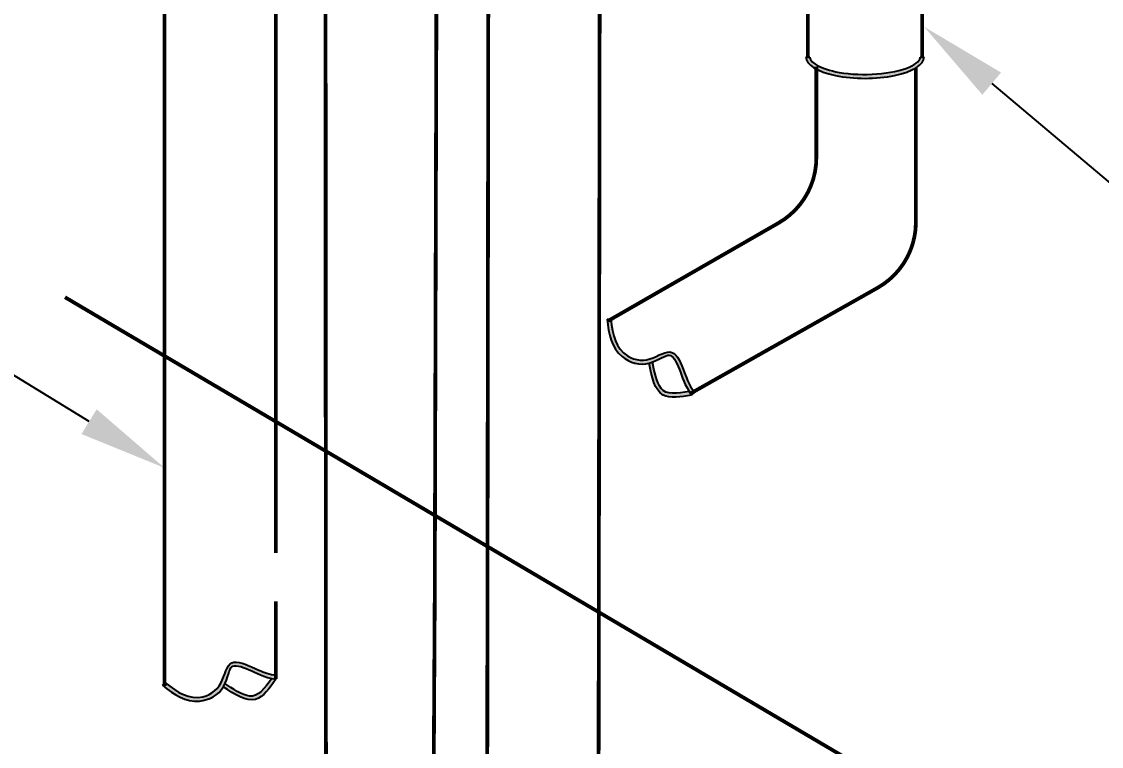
# Model space of a CAD drawing. Header units: inches. Extents: x 0 to 7.11, y 0 to 7.62.
# Drawn here: x 2.813 to 4.245, y 1.978 to 2.939 of the extents above; entities that cross this region are included whole.
import ezdxf
from ezdxf import colors
from ezdxf.entities.mleader import LeaderData, LeaderLine
from ezdxf.math import Vec2, Vec3

# ---------------------------------------------------------------- set-up
doc = ezdxf.new("R2010")
doc.units = ezdxf.units.IN
doc.header["$MEASUREMENT"] = 0
doc.linetypes.add('Dash', pattern=[0.25, 0.125, -0.125])
doc.linetypes.add('DASHED', pattern=[0.75, 0.5, -0.25])
doc.layers.add('E-SYM', color=6, linetype='Continuous')
doc.layers.add('E-TEXT', color=2, linetype='Continuous')
doc.styles.add('GEC', font='arial.ttf')

msp = doc.modelspace()

# ---------------------------------------------------------------- hatches: boundary and pattern name
at = {"layer": 'E-SYM'}
h = msp.add_hatch(color=256, dxfattribs=at)
h.dxf.hatch_style = 1
edge = h.paths.add_edge_path()
edge.add_spline(control_points=[(4.0046, 2.8924), (4.0046, 2.8891), (4.0004, 2.8836), (3.9689, 2.8699), (3.9276, 2.8665), (3.8847, 2.8743), (3.8741, 2.8778), (3.8604, 2.8858), (3.858, 2.8897), (3.858, 2.8924)], knot_values=[0, 0, 0, 0, 0.690004, 0.690004, 2.033898, 2.033898, 2.587745, 2.587745, 3.141593, 3.141593, 3.141593, 3.141593], degree=3, periodic=0)
edge.add_line((3.858, 2.8924), (3.853, 2.8924))
edge.add_ellipse((3.9313, 2.8924), major_axis=(-0.0783, 0), ratio=0.361035, start_angle=0, end_angle=180)
edge.add_line((4.0096, 2.8924), (4.0046, 2.8924))
h = msp.add_hatch(color=256, dxfattribs=at)
h.dxf.hatch_style = 1
edge = h.paths.add_edge_path()
edge.add_spline(control_points=[(3.5895, 2.5445), (3.5914, 2.5243), (3.5953, 2.5068), (3.6189, 2.4872), (3.6326, 2.4825), (3.645, 2.4862)], knot_values=[0, 0, 0, 0, 0.046506, 0.046506, 0.078474, 0.078474, 0.078474, 0.078474], degree=3, periodic=0)
edge.add_spline(control_points=[(3.645, 2.4862), (3.6451, 2.4862), (3.6453, 2.4863), (3.6469, 2.4868), (3.6484, 2.4873), (3.6498, 2.4878)], knot_values=[0.078474, 0.078474, 0.078474, 0.078474, 0.078857, 0.078857, 0.082723, 0.082723, 0.082723, 0.082723], degree=3, periodic=0)
edge.add_spline(control_points=[(3.6498, 2.4878), (3.6601, 2.4918), (3.668, 2.4975), (3.676, 2.4962), (3.6811, 2.4896), (3.6884, 2.4697), (3.6911, 2.4596), (3.6982, 2.4487)], knot_values=[0.082723, 0.082723, 0.082723, 0.082723, 0.111208, 0.111208, 0.143559, 0.143559, 0.166625, 0.166625, 0.166625, 0.166625], degree=3, periodic=0)
edge.add_spline(control_points=[(3.6982, 2.4487), (3.6992, 2.4472), (3.7003, 2.4457), (3.7015, 2.4441)], knot_values=[0.166625, 0.166625, 0.166625, 0.166625, 0.169786, 0.169786, 0.169786, 0.169786], degree=3, periodic=0)
edge.add_line((3.7015, 2.4441), (3.705, 2.4477))
edge.add_spline(control_points=[(3.705, 2.4477), (3.6996, 2.4549), (3.6965, 2.4619), (3.6889, 2.4822), (3.6849, 2.4939), (3.6713, 2.5045), (3.6616, 2.4983), (3.6393, 2.4887), (3.6266, 2.4895), (3.6012, 2.506), (3.5965, 2.5231), (3.5945, 2.545)], knot_values=[0, 0, 0, 0, 0.016161, 0.016161, 0.050165, 0.050165, 0.084168, 0.084168, 0.118172, 0.118172, 0.169393, 0.169393, 0.169393, 0.169393], degree=3, periodic=0)
edge.add_line((3.5945, 2.545), (3.5934, 2.5449))
edge.add_line((3.5934, 2.5449), (3.5913, 2.5427))
edge.add_line((3.5913, 2.5427), (3.5895, 2.5445))
edge = h.paths.add_edge_path()
edge.add_spline(control_points=[(3.645, 2.4862), (3.6487, 2.4683), (3.6554, 2.4358), (3.6871, 2.4415), (3.7015, 2.4441)], knot_values=[0, 0, 0, 0, 0.045963, 0.083843, 0.083843, 0.083843, 0.083843], degree=3, periodic=0)
edge.add_spline(control_points=[(3.7015, 2.4441), (3.7003, 2.4457), (3.6992, 2.4472), (3.6982, 2.4487)], knot_values=[0.166625, 0.166625, 0.166625, 0.166625, 0.169786, 0.169786, 0.169786, 0.169786], degree=3, periodic=0)
edge.add_spline(control_points=[(3.6982, 2.4487), (3.6824, 2.4459), (3.668, 2.4439), (3.6549, 2.4604), (3.6518, 2.4759), (3.6498, 2.4878)], knot_values=[0, 0, 0, 0, 0.048263, 0.048263, 0.088733, 0.088733, 0.088733, 0.088733], degree=3, periodic=0)
edge.add_spline(control_points=[(3.6498, 2.4878), (3.6484, 2.4873), (3.6469, 2.4868), (3.6453, 2.4863), (3.6451, 2.4862), (3.645, 2.4862)], knot_values=[0.078474, 0.078474, 0.078474, 0.078474, 0.08234, 0.08234, 0.082723, 0.082723, 0.082723, 0.082723], degree=3, periodic=0)
h = msp.add_hatch(color=256, dxfattribs=at)
h.dxf.hatch_style = 1
edge = h.paths.add_edge_path()
edge.add_spline(control_points=[(3.0002, 2.059), (3.0158, 2.0461), (3.0309, 2.0365), (3.0615, 2.0393), (3.0745, 2.0457), (3.0807, 2.057)], knot_values=[0, 0, 0, 0, 0.046506, 0.046506, 0.078474, 0.078474, 0.078474, 0.078474], degree=3, periodic=0)
edge.add_spline(control_points=[(3.0807, 2.057), (3.0807, 2.0571), (3.0808, 2.0573), (3.0816, 2.0588), (3.0823, 2.0602), (3.0829, 2.0616)], knot_values=[0.078474, 0.078474, 0.078474, 0.078474, 0.078857, 0.078857, 0.082723, 0.082723, 0.082723, 0.082723], degree=3, periodic=0)
edge.add_spline(control_points=[(3.0829, 2.0616), (3.0874, 2.0717), (3.0889, 2.0813), (3.0955, 2.086), (3.1038, 2.0849), (3.123, 2.0761), (3.1321, 2.0708), (3.1449, 2.0681)], knot_values=[0.082723, 0.082723, 0.082723, 0.082723, 0.111208, 0.111208, 0.143559, 0.143559, 0.166625, 0.166625, 0.166625, 0.166625], degree=3, periodic=0)
edge.add_spline(control_points=[(3.1449, 2.0681), (3.1466, 2.0678), (3.1484, 2.0675), (3.1503, 2.0672)], knot_values=[0.166625, 0.166625, 0.166625, 0.166625, 0.169786, 0.169786, 0.169786, 0.169786], degree=3, periodic=0)
edge.add_line((3.1503, 2.0672), (3.1503, 2.0723))
edge.add_spline(control_points=[(3.1503, 2.0723), (3.1413, 2.0735), (3.1343, 2.0762), (3.1145, 2.0853), (3.1034, 2.0907), (3.0863, 2.0886), (3.0839, 2.0773), (3.0749, 2.0548), (3.0653, 2.0464), (3.0357, 2.04), (3.0202, 2.0489), (3.0034, 2.0629)], knot_values=[0, 0, 0, 0, 0.016161, 0.016161, 0.050165, 0.050165, 0.084168, 0.084168, 0.118172, 0.118172, 0.169393, 0.169393, 0.169393, 0.169393], degree=3, periodic=0)
edge.add_line((3.0034, 2.0629), (3.0027, 2.0621))
edge.add_line((3.0027, 2.0621), (3.0027, 2.059))
edge.add_line((3.0027, 2.059), (3.0002, 2.059))
edge = h.paths.add_edge_path()
edge.add_spline(control_points=[(3.0807, 2.057), (3.0959, 2.047), (3.1237, 2.0287), (3.142, 2.0552), (3.1503, 2.0672)], knot_values=[0, 0, 0, 0, 0.045963, 0.083843, 0.083843, 0.083843, 0.083843], degree=3, periodic=0)
edge.add_spline(control_points=[(3.1503, 2.0672), (3.1484, 2.0675), (3.1466, 2.0678), (3.1449, 2.0681)], knot_values=[0.166625, 0.166625, 0.166625, 0.166625, 0.169786, 0.169786, 0.169786, 0.169786], degree=3, periodic=0)
edge.add_spline(control_points=[(3.1449, 2.0681), (3.1356, 2.055), (3.1268, 2.0434), (3.1059, 2.0459), (3.0927, 2.0546), (3.0829, 2.0616)], knot_values=[0, 0, 0, 0, 0.048263, 0.048263, 0.088733, 0.088733, 0.088733, 0.088733], degree=3, periodic=0)
edge.add_spline(control_points=[(3.0829, 2.0616), (3.0823, 2.0602), (3.0816, 2.0588), (3.0808, 2.0573), (3.0807, 2.0571), (3.0807, 2.057)], knot_values=[0.078474, 0.078474, 0.078474, 0.078474, 0.08234, 0.08234, 0.082723, 0.082723, 0.082723, 0.082723], degree=3, periodic=0)

# ---------------------------------------------------------------- linework, layer by layer
for p, q in [((3.858, 2.8924), (3.853, 2.8924)), ((3.853, 2.8924), (3.858, 2.8924)), ((3.853, 2.8924), (3.858, 2.8924)), ((4.0046, 2.8924), (4.0096, 2.8924)), ((4.0047, 2.8924), (4.0072, 2.8924)), ((3.5895, 2.5445), (3.5945, 2.545)), ((3.593, 2.541), (3.5895, 2.5445)), ((3.7054, 2.4472), (3.7015, 2.4441)), ((3.0002, 2.059), (3.0034, 2.0629)), ((3.151, 2.0722), (3.1503, 2.0672)), ((3.0052, 2.059), (3.0002, 2.059))]:
    msp.add_line(p, q, dxfattribs=at)
at = {"layer": 'E-SYM', "const_width": 0.005}
for points in [[(3.8555, 2.8924), (3.8554, 3.0684), (3.8328, 3.123), (3.8328, 3.542)], [(3.0027, 2.3475), (3.0027, 3.3185)], [(3.1503, 2.2344), (3.1503, 3.3168)], [(3.2165, 2.2422), (3.2162, 3.1927)], [(3.361, 2.1808), (3.3638, 3.191)], [(3.4308, 2.1346), (3.4321, 3.0719)], [(3.5783, 2.0562), (3.5797, 3.0701)], [(4.0071, 2.8924), (4.0072, 3.0128)]]:
    msp.add_lwpolyline(points, dxfattribs=at)
for points in [[(3.5913, 2.5427), (3.8167, 2.6723, 0.268432), (3.8668, 2.759), (3.8668, 2.8794)], [(3.7002, 2.4462), (3.948, 2.5863, 0.270127), (3.9987, 2.6733), (3.9987, 2.878)]]:
    msp.add_lwpolyline(points, format="xyb", dxfattribs=at)
at = {"layer": 'E-SYM', "linetype": 'DASHED', "const_width": 0.005}
msp.add_lwpolyline([(2.8708, 2.5738), (4.2421, 1.7642)], dxfattribs=at)
at = {"layer": 'E-SYM', "linetype": 'Dash', "const_width": 0.005}
for points in [[(3.0027, 2.059), (3.0027, 2.3475)], [(3.2169, 1.7177), (3.2166, 2.2422)], [(3.3583, 1.723), (3.361, 2.1808)], [(3.1503, 2.0672), (3.1503, 2.1703)], [(3.4296, 1.1973), (3.4308, 2.1346)], [(3.577, 1.2058), (3.5783, 2.0562)]]:
    msp.add_lwpolyline(points, dxfattribs=at)
at = {"layer": 'E-SYM'}
msp.add_ellipse((3.9313, 2.8924), major_axis=(-0.0783, 0), ratio=0.361035, start_param=0, end_param=3.141593, dxfattribs=at)
for points, knots in [([(3.858, 2.8924), (3.858, 2.8897), (3.8604, 2.8858), (3.8741, 2.8778), (3.8847, 2.8743), (3.9276, 2.8665), (3.9689, 2.8699), (4.0004, 2.8836), (4.0046, 2.8891), (4.0046, 2.8924)], [0, 0, 0, 0, 0.553847, 0.553847, 1.107695, 1.107695, 2.451589, 2.451589, 3.141593, 3.141593, 3.141593, 3.141593]), ([(3.5895, 2.5445), (3.5914, 2.5243), (3.5953, 2.5068), (3.619, 2.4871), (3.6329, 2.4824), (3.6579, 2.4902), (3.6674, 2.4976), (3.676, 2.4962), (3.6811, 2.4896), (3.6888, 2.4686), (3.6918, 2.4567), (3.7015, 2.4441)], [0, 0, 0, 0, 0.0465057, 0.0465057, 0.0788568, 0.0788568, 0.1112079, 0.1112079, 0.143559, 0.143559, 0.1697858, 0.1697858, 0.1697858, 0.1697858]), ([(3.5945, 2.545), (3.5965, 2.5231), (3.6012, 2.506), (3.6266, 2.4895), (3.6393, 2.4887), (3.6616, 2.4983), (3.6713, 2.5045), (3.6849, 2.4939), (3.6889, 2.4822), (3.6965, 2.4617), (3.6997, 2.4546), (3.7054, 2.4472)], [0, 0, 0, 0, 0.0512215, 0.0512215, 0.085225, 0.085225, 0.1192285, 0.1192285, 0.1532321, 0.1532321, 0.1697858, 0.1697858, 0.1697858, 0.1697858]), ([(3.6982, 2.4487), (3.6824, 2.4459), (3.668, 2.4439), (3.6549, 2.4604), (3.6518, 2.4759), (3.6498, 2.4878)], [0, 0, 0, 0, 0.04826327, 0.04826327, 0.08873348, 0.08873348, 0.08873348, 0.08873348]), ([(3.0034, 2.0629), (3.0202, 2.0489), (3.0357, 2.04), (3.0653, 2.0464), (3.0749, 2.0548), (3.0839, 2.0773), (3.0863, 2.0886), (3.1034, 2.0907), (3.1145, 2.0853), (3.1344, 2.0762), (3.1417, 2.0734), (3.151, 2.0722)], [0, 0, 0, 0, 0.0512215, 0.0512215, 0.085225, 0.085225, 0.1192285, 0.1192285, 0.1532321, 0.1532321, 0.1697858, 0.1697858, 0.1697858, 0.1697858]), ([(3.0002, 2.059), (3.0158, 2.0461), (3.0309, 2.0365), (3.0616, 2.0393), (3.0748, 2.0458), (3.087, 2.069), (3.0885, 2.081), (3.0955, 2.086), (3.1038, 2.0849), (3.1241, 2.0756), (3.1346, 2.0693), (3.1503, 2.0672)], [0, 0, 0, 0, 0.0465057, 0.0465057, 0.0788568, 0.0788568, 0.1112079, 0.1112079, 0.143559, 0.143559, 0.1697858, 0.1697858, 0.1697858, 0.1697858]), ([(3.1449, 2.0681), (3.1356, 2.055), (3.1268, 2.0434), (3.1059, 2.0459), (3.0927, 2.0546), (3.0829, 2.0616)], [0, 0, 0, 0, 0.04826327, 0.04826327, 0.08873348, 0.08873348, 0.08873348, 0.08873348])]:
    msp.add_open_spline(points, degree=3, knots=knots, dxfattribs=at)
for points in [[(3.7015, 2.4441), (3.6636, 2.4441), (3.645, 2.4862)], [(3.1503, 2.0672), (3.1235, 2.0404), (3.0807, 2.057)]]:
    msp.add_spline(points, degree=3, dxfattribs=at)

# ---------------------------------------------------------------- leaders
at = {"layer": 'E-TEXT'}
ml = msp.add_multileader_mtext('Standard', dxfattribs=at)
ml.set_content("1 #6 cu., 1/2''C. TO MAIN\\PTELEPHONE BKBD.", color=256, style='GEC')
ml.set_leader_properties()
ml.build(insert=Vec2(0, 0))
ml.multileader.update_dxf_attribs({"dogleg_length": 0.09, "arrow_head_size": 0.1172})
ctx = ml.context
ctx.base_point, ctx.char_height, ctx.arrow_head_size, ctx.landing_gap_size, ctx.plane_origin = Vec3(4.4723, 2.6833), 0.09375, 0.1172, 0.054, Vec3(34.4416, -67.6916)
notes = []
notes.append((ctx, [(1, (1, 1, 0), (4.3054, 2.6833), (1, 0), 0.1669, [(0, [(4.0096, 2.9326)], 0, [])])]))
ctx.mtext.insert, ctx.mtext.width, ctx.mtext.defined_height, ctx.mtext.line_spacing_factor, ctx.mtext.flow_direction = Vec3(4.5263, 2.731), 2.486899, 0.2856, 0.8, 5
ml = msp.add_multileader_mtext('Standard', dxfattribs=at)
ml.set_content("1 #*% cu., 3/4''C. TO\\PEFFECTIVELY GROUNDED\\PMETAL FRAME OF THE BLDG. \\PPER ART. 250-52(2). ", color=256, style='GEC')
ml.set_leader_properties()
ml.build(insert=Vec2(0, 0))
ml.multileader.update_dxf_attribs({"dogleg_length": 0.09, "arrow_head_size": 0.1172})
ctx = ml.context
ctx.base_point, ctx.char_height, ctx.arrow_head_size, ctx.landing_gap_size, ctx.plane_origin = Vec3(0.3598, 2.5085), 0.09375, 0.1172, 0.054, Vec3(-27.3962, -67.8664)
notes.append((ctx, [(1, (1, 1, 0), (2.74, 2.5085), (-1, 0), 0.416, [(0, [(3.0027, 2.3475)], 0, [])])]))
ctx.mtext.insert, ctx.mtext.width, ctx.mtext.defined_height, ctx.mtext.line_spacing_factor, ctx.mtext.flow_direction = Vec3(0.4138, 2.5692), 2.486899, 0.2856, 0.8, 5
for ctx, leaders in notes:
    for number, flags, end, landing, length, lines in leaders:
        leader = LeaderData()
        leader.index, (leader.has_last_leader_line, leader.has_dogleg_vector, leader.attachment_direction) = number, flags
        leader.last_leader_point, leader.dogleg_vector, leader.dogleg_length = Vec3(end), Vec3(landing), length
        for number, points, colour, breaks in lines:
            line = LeaderLine()
            line.index, line.vertices, line.color, line.breaks = number, Vec3.list(points), colors.encode_raw_color(colour), breaks
            leader.lines.append(line)
        ctx.leaders.append(leader)

doc.saveas('drawing.dxf')
